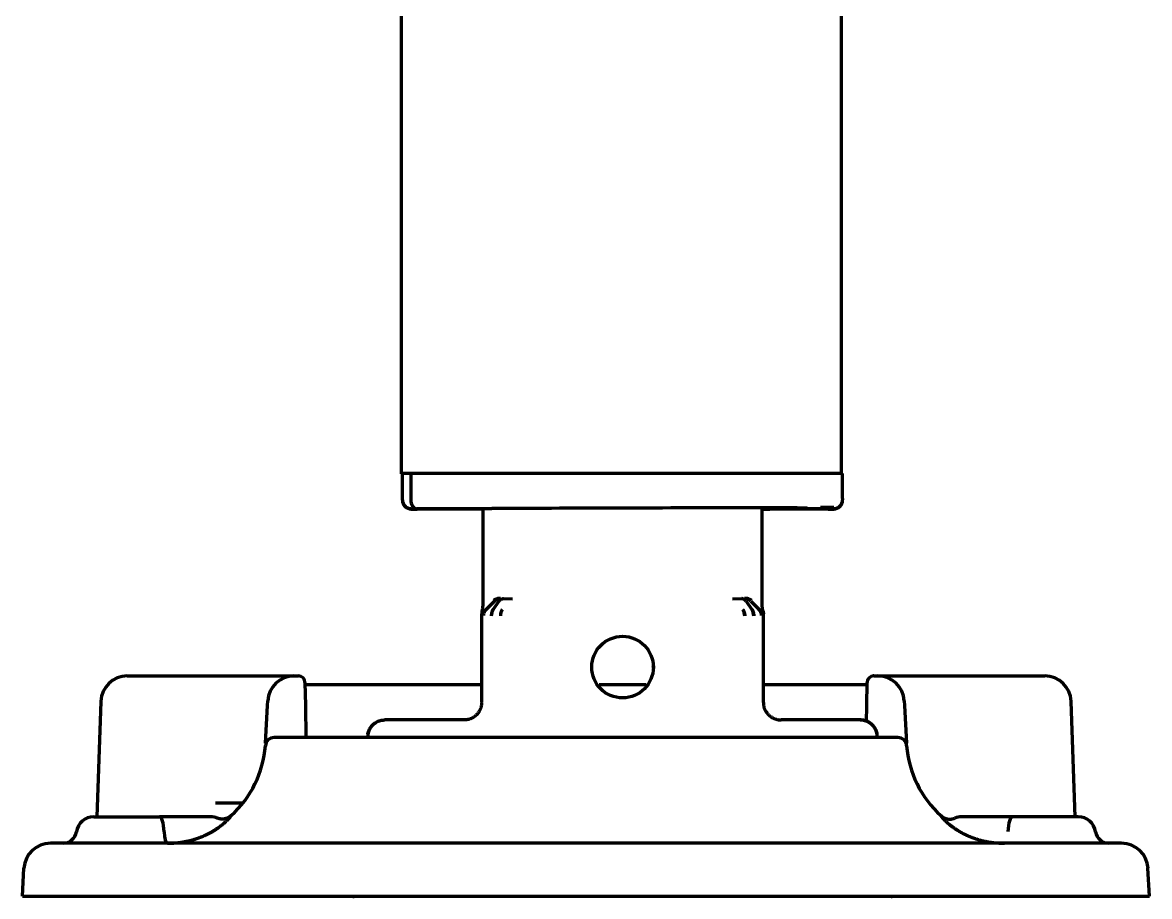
# Model space of a CAD drawing. Header units: inches. Extents: x 904 to 7172, y 213 to 5528.
# Drawn here: x 6207.6 to 6335.6, y 1858.2 to 1957.4 of the extents above; entities that cross this region are included whole.
import ezdxf

# ---------------------------------------------------------------- set-up
doc = ezdxf.new("R2010")
doc.units = ezdxf.units.IN

msp = doc.modelspace()

# ---------------------------------------------------------------- linework, layer by layer
at = {"linetype": 'Continuous', "lineweight": 70}
for p, q in [((6300.64, 2036.72), (6300.64, 1906.22)), ((6250.64, 1983.25), (6250.64, 1906.22)), ((6250.64, 1906.22), (6250.64, 1906.17)), ((6252.44, 1906.22), (6250.64, 1906.22)), ((6250.64, 1906.17), (6250.79, 1906.17)), ((6250.79, 1903.23), (6250.79, 1906.22)), ((6251.75, 1906.22), (6251.75, 1903.22)), ((6251.75, 1906.22), (6251.75, 1903.22)), ((6298.84, 1906.22), (6252.44, 1906.22)), ((6300.64, 1906.22), (6298.84, 1906.22)), ((6300.79, 1906.22), (6300.64, 1906.22)), ((6300.79, 1903.37), (6300.79, 1906.22)), ((6300.79, 1903.37), (6300.79, 1903.23)), ((6250.79, 1903.18), (6250.79, 1903.23)), ((6252.22, 1902.22), (6252.45, 1902.22)), ((6252.22, 1902.17), (6252.45, 1902.17)), ((6260.94, 1902.22), (6252.45, 1902.22)), ((6260.94, 1902.22), (6252.45, 1902.22)), ((6259.91, 1902.17), (6252.45, 1902.17)), ((6259.91, 1902.17), (6252.45, 1902.17)), ((6259.91, 1902.22), (6259.91, 1891.14)), ((6291.66, 1891.14), (6291.66, 1902.31)), ((6299.12, 1902.22), (6291.66, 1902.22)), ((6299.12, 1902.22), (6291.66, 1902.22)), ((6299.12, 1902.17), (6291.66, 1902.17)), ((6299.12, 1902.17), (6291.66, 1902.17)), ((6299.13, 1902.22), (6299.36, 1902.22)), ((6299.13, 1902.17), (6299.36, 1902.17)), ((6262.25, 1892), (6263.28, 1891.98)), ((6288.29, 1891.98), (6289.33, 1892)), ((6261.23, 1891.72), (6260.29, 1890.78)), ((6261.75, 1891.7), (6261.08, 1890.76)), ((6261.09, 1890.76), (6261.08, 1890.76)), ((6289.83, 1891.7), (6290.49, 1890.76)), ((6290.35, 1891.72), (6291.29, 1890.78)), ((6290.49, 1890.76), (6290.49, 1890.76)), ((6259.79, 1880.22), (6259.79, 1890.28)), ((6291.79, 1880.22), (6291.79, 1890.28)), ((6272.29, 1884.17), (6272.29, 1884.27)), ((6219.54, 1883.22), (6225.03, 1883.22)), ((6225.03, 1883.22), (6232.49, 1883.22)), ((6232.49, 1883.22), (6238.49, 1883.22)), ((6238.49, 1883.22), (6238.93, 1883.22)), ((6238.93, 1883.22), (6238.97, 1883.22)), ((6304.34, 1883.22), (6304.31, 1883.22)), ((6304.34, 1883.22), (6304.79, 1883.22)), ((6304.79, 1883.22), (6310.79, 1883.22)), ((6310.79, 1883.22), (6318.24, 1883.22)), ((6318.24, 1883.22), (6323.74, 1883.22)), ((6239.72, 1882.48), (6239.76, 1879.85)), ((6259.79, 1882.22), (6239.72, 1882.22)), ((6278.46, 1882.22), (6273.12, 1882.22)), ((6303.56, 1882.22), (6291.79, 1882.22)), ((6303.52, 1879.85), (6303.56, 1882.48)), ((6216.54, 1880.33), (6216.08, 1867.22)), ((6235.46, 1879.88), (6235.49, 1880.38)), ((6307.79, 1880.38), (6307.81, 1879.88)), ((6327.2, 1867.22), (6326.74, 1880.33)), ((6235.24, 1875.59), (6235.46, 1879.88)), ((6239.76, 1879.85), (6239.82, 1876.22)), ((6303.48, 1877.98), (6303.52, 1879.85)), ((6307.81, 1879.88), (6308.04, 1875.59)), ((6257.79, 1878.22), (6248.8, 1878.22)), ((6302.77, 1878.22), (6293.79, 1878.22)), ((6307.06, 1876.22), (6236.22, 1876.22)), ((6231.64, 1868.77), (6229.54, 1868.77)), ((6232.66, 1868.77), (6231.64, 1868.77)), ((6215.73, 1867.22), (6223.19, 1867.22)), ((6327.54, 1867.22), (6320.08, 1867.22)), ((6332.48, 1864.22), (6210.8, 1864.22)), ((6207.64, 1858.22), (6207.8, 1861.38)), ((6335.64, 1858.22), (6335.47, 1861.38)), ((6207.64, 1858.22), (6335.64, 1858.22)), ((6248.62, 1858.17), (6245.29, 1858.17)), ((6250.61, 1858.17), (6250.02, 1858.17)), ((6252.74, 1858.17), (6252.39, 1858.17)), ((6256.8, 1858.17), (6254.14, 1858.17)), ((6261.26, 1858.17), (6257.34, 1858.17)), ((6288.41, 1858.17), (6263.28, 1858.17)), ((6293.41, 1858.17), (6290.62, 1858.17)), ((6298.95, 1858.17), (6294.72, 1858.17)), ((6306.29, 1858.17), (6302.84, 1858.17))]:
    msp.add_line(p, q, dxfattribs=at)
msp.add_circle((6275.79, 1884.22), 3.5, dxfattribs=at)
for centre, radius, start, end in [((6275.79, 1884.17), 3.5, 359.5444, 3.5719), ((6219.54, 1880.22), 3, 90, 178), ((6238.49, 1880.22), 3, 90, 177), ((6238.97, 1882.47), 0.75, 1, 90), ((6304.31, 1882.47), 0.75, 90, 179), ((6304.79, 1880.22), 3, 3, 90), ((6323.74, 1880.22), 3, 2, 90), ((6223.26, 1876.22), 12, 312.3399, 355.5883), ((6236.22, 1875.22), 1, 90, 175.5883), ((6307.06, 1875.22), 1, 4.4117, 90), ((6320.02, 1876.22), 12, 184.4117, 227.6601), ((6215.73, 1865.22), 2, 90, 171.7868), ((6327.54, 1865.22), 2, 8.2132, 90), ((6212.27, 1865.72), 1.5, 270, 351.7868), ((6331.01, 1865.72), 1.5, 188.2132, 270), ((6210.8, 1861.22), 3, 90, 177), ((6332.48, 1861.22), 3, 3, 90), ((6245.29, 1858.67), 0.5, 244.1573, 270), ((6306.29, 1858.67), 0.5, 270, 295.8427)]:
    msp.add_arc(centre, radius, start, end, dxfattribs=at)
for centre, major_axis, ratio, start_param, end_param in [((6251.79, 1903.23), (-1, 0), 0.999995, 0, 1.567711), ((6251.79, 1903.18), (-1, 0), 0.999995, 0, 1.567711), ((6252.45, 1903.22), (0, 1), 0.707107, 1.570796, 3.141593), ((6252.45, 1903.22), (0, 1), 0.707107, 1.570796, 3.141593), ((6253.29, 1902.22), (-1.5, 0), 0.003085, 0.00001, 0.785408), ((6253.29, 1902.17), (-1.5, 0), 0.003085, 0.00001, 0.785408), ((6252.45, 1903.17), (0, 1), 0.707107, 2.819678, 3.141593), ((6252.45, 1903.17), (0, 1), 0.707107, 2.819678, 3.141593), ((6275.79, 1902.22), (21, 0.06), 0.003085, 5.569494, 8.63937), ((6275.79, 1902.17), (21, 0.06), 0.003085, 5.569494, 6.074996), ((6298.29, 1902.36), (1.5, 0), 0.003085, 6.283176, 7.853972), ((6298.29, 1902.22), (1.5, 0), 0.003085, 5.497778, 6.283176), ((6298.29, 1902.17), (1.5, 0), 0.003085, 5.497778, 6.283176), ((6299.79, 1903.23), (-1, 0), 0.999995, 1.573882, 3.141593), ((6299.79, 1903.18), (-1, 0), 0.999995, 1.573882, 3.141593), ((6261.94, 1891.01), (-0.707, -0.707), 0.999695, 3.927142, 4.71239), ((6261.58, 1890.06), (-0.017, -1), 0.707053, 3.945502, 4.724738), ((6262.62, 1890.04), (-0.01, -1), 0.707088, 3.940402, 4.719667), ((6288.96, 1890.04), (0.01, -1), 0.707088, 1.563519, 2.342782), ((6289.99, 1890.06), (0.017, -1), 0.707053, 1.558447, 2.337683), ((6290.58, 1890.07), (0.508, -0.861), 0.999795, 1.037568, 1.82282), ((6248.8, 1876.22), (1.41, 1.41), 0.999695, 0.78555, 2.356042), ((6302.77, 1876.22), (-1.41, 1.41), 0.999695, 3.927143, 5.497635), ((6223.19, 1865.22), (0, -2), 0.263465, 1.714146, 3.141593), ((6229, 1865.22), (0, -2), 1, 2.752772, 3.14159), ((6314.28, 1865.22), (0, 2), 1, 0, 0.388814), ((6320.08, 1865.22), (0, -2), 0.263455, 3.141593, 4.569043), ((6224.11, 1865.72), (0, 1.5), 0.263454, 1.714146, 3.141591)]:
    msp.add_ellipse(centre, major_axis=major_axis, ratio=ratio, start_param=start_param, end_param=end_param, dxfattribs=at)
for points, knots in [([(6261.93, 1892.03), (6261.85, 1892.03), (6261.77, 1892.03), (6261.63, 1892.01), (6261.56, 1891.99), (6261.47, 1891.96), (6261.44, 1891.95), (6261.38, 1891.93), (6261.35, 1891.91), (6261.29, 1891.88), (6261.26, 1891.87), (6261.21, 1891.83), (6261.18, 1891.81), (6261.16, 1891.79)], [0, 0, 0, 0, 0.25, 0.25, 0.5, 0.5, 0.625, 0.625, 0.75, 0.75, 0.875, 0.875, 1, 1, 1, 1]), ([(6261.75, 1891.7), (6261.78, 1891.75), (6261.82, 1891.79), (6261.87, 1891.84), (6261.88, 1891.85), (6261.9, 1891.86), (6261.91, 1891.87), (6261.94, 1891.89), (6261.96, 1891.91), (6262.02, 1891.95), (6262.07, 1891.96), (6262.12, 1891.98), (6262.14, 1891.99), (6262.15, 1891.99), (6262.16, 1891.99), (6262.16, 1891.99), (6262.17, 1891.99), (6262.17, 1891.99), (6262.2, 1892), (6262.22, 1892), (6262.25, 1892)], [0, 0, 0, 0, 0.25, 0.25, 0.3125, 0.3125, 0.375, 0.375, 0.5, 0.5, 0.75, 0.75, 0.8125, 0.828125, 0.828125, 0.84375, 0.84375, 0.875, 0.875, 1, 1, 1, 1]), ([(6289.83, 1891.7), (6289.79, 1891.75), (6289.76, 1891.79), (6289.7, 1891.84), (6289.68, 1891.86), (6289.65, 1891.89), (6289.64, 1891.89), (6289.62, 1891.91), (6289.61, 1891.91), (6289.56, 1891.95), (6289.51, 1891.96), (6289.46, 1891.98), (6289.44, 1891.99), (6289.43, 1891.99), (6289.42, 1891.99), (6289.42, 1891.99), (6289.41, 1891.99), (6289.4, 1891.99), (6289.38, 1892), (6289.35, 1892), (6289.33, 1892)], [0, 0, 0, 0, 0.25, 0.25, 0.375, 0.375, 0.4375, 0.4375, 0.5, 0.5, 0.75, 0.75, 0.8125, 0.828125, 0.828125, 0.84375, 0.84375, 0.875, 0.875, 1, 1, 1, 1]), ([(6290.35, 1891.72), (6290.3, 1891.77), (6290.2, 1891.85), (6290.08, 1891.91), (6289.96, 1891.96), (6289.9, 1891.98), (6289.82, 1892), (6289.79, 1892), (6289.77, 1892), (6289.75, 1892.01), (6289.74, 1892.01), (6289.7, 1892.01), (6289.67, 1892.01), (6289.64, 1892.01)], [0, 0, 0, 0, 0.25, 0.5, 0.5, 0.75, 0.75, 0.8125, 0.84375, 0.84375, 0.875, 0.875, 1, 1, 1, 1]), ([(6290.42, 1891.79), (6290.37, 1891.83), (6290.32, 1891.87), (6290.2, 1891.93), (6290.14, 1891.95), (6290.02, 1891.99), (6289.95, 1892.01), (6289.81, 1892.03), (6289.73, 1892.03), (6289.65, 1892.03)], [0, 0, 0, 0, 0.25, 0.25, 0.5, 0.5, 0.75, 0.75, 1, 1, 1, 1]), ([(6259.83, 1890.57), (6259.83, 1890.57), (6259.83, 1890.57), (6259.82, 1890.54), (6259.81, 1890.5), (6259.8, 1890.43), (6259.79, 1890.35), (6259.79, 1890.31), (6259.79, 1890.28)], [0, 0, 0, 0, 0.000031, 0.000031, 0.250024, 0.500016, 0.750008, 1, 1, 1, 1]), ([(6259.83, 1890.57), (6259.86, 1890.66), (6259.88, 1890.75), (6259.9, 1890.9), (6259.91, 1890.97), (6259.91, 1891.05), (6259.91, 1891.09), (6259.91, 1891.11), (6259.91, 1891.12), (6259.91, 1891.13), (6259.91, 1891.13), (6259.91, 1891.14)], [0, 0, 0, 0, 0.5, 0.5, 0.75, 0.875, 0.9375, 0.9375, 0.96875, 0.96875, 1, 1, 1, 1]), ([(6260.29, 1890.78), (6260.24, 1890.73), (6260.2, 1890.68), (6260.13, 1890.57), (6260.1, 1890.51), (6260.05, 1890.39), (6260.03, 1890.33), (6260, 1890.2), (6260, 1890.14), (6260, 1890.07)], [0, 0, 0, 0, 0.25, 0.25, 0.5, 0.5, 0.75, 0.75, 1, 1, 1, 1]), ([(6262.12, 1890.74), (6262.12, 1890.74), (6262.12, 1890.74), (6262.1, 1890.72), (6262.07, 1890.67), (6262.03, 1890.59), (6261.99, 1890.51), (6261.96, 1890.42), (6261.94, 1890.33), (6261.92, 1890.23), (6261.91, 1890.14), (6261.91, 1890.07), (6261.91, 1890.04)], [0, 0, 0, 0, 0.00004, 0.00004, 0.125035, 0.25003, 0.375025, 0.50002, 0.625015, 0.75001, 0.875005, 1, 1, 1, 1]), ([(6289.46, 1890.74), (6289.46, 1890.74), (6289.46, 1890.74), (6289.48, 1890.72), (6289.51, 1890.67), (6289.55, 1890.59), (6289.58, 1890.51), (6289.61, 1890.42), (6289.64, 1890.33), (6289.66, 1890.23), (6289.67, 1890.14), (6289.67, 1890.07), (6289.67, 1890.04)], [0, 0, 0, 0, 0.000028, 0.000028, 0.125025, 0.250021, 0.375018, 0.500014, 0.625011, 0.750007, 0.875004, 1, 1, 1, 1]), ([(6291.29, 1890.78), (6291.33, 1890.73), (6291.37, 1890.68), (6291.43, 1890.6), (6291.45, 1890.57), (6291.48, 1890.51), (6291.49, 1890.48), (6291.53, 1890.39), (6291.55, 1890.33), (6291.57, 1890.24), (6291.57, 1890.2), (6291.57, 1890.16), (6291.58, 1890.15), (6291.58, 1890.14), (6291.58, 1890.13), (6291.58, 1890.1), (6291.58, 1890.09), (6291.58, 1890.07)], [0, 0, 0, 0, 0.25, 0.25, 0.375, 0.375, 0.5, 0.5, 0.75, 0.75, 0.875, 0.875, 0.90625, 0.90625, 0.9375, 0.9375, 1, 1, 1, 1]), ([(6291.75, 1890.57), (6291.72, 1890.66), (6291.7, 1890.75), (6291.68, 1890.9), (6291.67, 1890.97), (6291.67, 1891.05), (6291.66, 1891.09), (6291.66, 1891.11), (6291.66, 1891.12), (6291.66, 1891.13), (6291.66, 1891.13), (6291.66, 1891.14)], [0, 0, 0, 0, 0.5, 0.5, 0.75, 0.875, 0.9375, 0.9375, 0.96875, 0.96875, 1, 1, 1, 1]), ([(6291.75, 1890.57), (6291.75, 1890.57), (6291.75, 1890.57), (6291.75, 1890.54), (6291.77, 1890.5), (6291.78, 1890.43), (6291.79, 1890.35), (6291.79, 1890.31), (6291.79, 1890.28)], [0, 0, 0, 0, 0.000031, 0.000031, 0.250024, 0.500016, 0.750008, 1, 1, 1, 1]), ([(6246.85, 1876.65), (6246.86, 1876.7), (6246.87, 1876.75), (6246.9, 1876.83), (6246.91, 1876.86), (6246.93, 1876.93), (6246.94, 1876.96), (6247.01, 1877.11), (6247.07, 1877.22), (6247.18, 1877.39), (6247.21, 1877.44), (6247.28, 1877.51), (6247.3, 1877.54), (6247.34, 1877.59), (6247.36, 1877.61), (6247.48, 1877.73), (6247.58, 1877.81), (6247.72, 1877.9), (6247.74, 1877.92), (6247.79, 1877.94), (6247.8, 1877.95), (6247.83, 1877.97), (6247.9, 1878.01), (6247.98, 1878.04), (6248.16, 1878.12), (6248.28, 1878.16), (6248.44, 1878.19), (6248.48, 1878.19), (6248.54, 1878.2), (6248.57, 1878.21), (6248.67, 1878.22), (6248.74, 1878.22), (6248.8, 1878.22)], [0, 0, 0, 0, 0.056381, 0.056381, 0.092674, 0.092674, 0.128967, 0.128967, 0.274139, 0.274139, 0.346725, 0.346725, 0.383018, 0.383018, 0.419312, 0.419312, 0.564484, 0.564484, 0.600777, 0.600777, 0.618923, 0.618923, 0.63707, 0.709656, 0.709656, 0.854828, 0.854828, 0.891121, 0.891121, 0.927414, 0.927414, 1, 1, 1, 1]), ([(6304.71, 1876.71), (6304.71, 1876.74), (6304.7, 1876.77), (6304.68, 1876.83), (6304.67, 1876.86), (6304.65, 1876.93), (6304.63, 1876.96), (6304.57, 1877.11), (6304.51, 1877.22), (6304.4, 1877.39), (6304.36, 1877.44), (6304.3, 1877.51), (6304.28, 1877.54), (6304.23, 1877.59), (6304.21, 1877.61), (6304.1, 1877.73), (6304, 1877.81), (6303.86, 1877.9), (6303.83, 1877.92), (6303.79, 1877.94), (6303.78, 1877.95), (6303.75, 1877.97), (6303.68, 1878.01), (6303.6, 1878.04), (6303.42, 1878.12), (6303.3, 1878.16), (6303.13, 1878.19), (6303.1, 1878.19), (6303.04, 1878.2), (6303, 1878.21), (6302.91, 1878.22), (6302.84, 1878.22), (6302.77, 1878.22)], [0, 0, 0, 0, 0.035877, 0.035877, 0.072958, 0.072958, 0.11004, 0.11004, 0.258367, 0.258367, 0.33253, 0.33253, 0.369612, 0.369612, 0.406693, 0.406693, 0.55502, 0.55502, 0.592102, 0.592102, 0.610642, 0.610642, 0.629183, 0.703347, 0.703347, 0.851673, 0.851673, 0.888755, 0.888755, 0.925837, 0.925837, 1, 1, 1, 1]), ([(6227.42, 1867.22), (6227.09, 1867.22), (6226.76, 1867.22), (6226.26, 1867.22), (6226.09, 1867.22), (6225.75, 1867.22), (6225.58, 1867.22), (6225.23, 1867.22), (6225.06, 1867.22), (6224.79, 1867.22), (6224.7, 1867.22), (6224.52, 1867.22), (6224.43, 1867.22), (6224.15, 1867.22), (6223.96, 1867.22), (6223.58, 1867.22), (6223.39, 1867.22), (6223.19, 1867.22)], [0, 0, 0, 0, 0.25, 0.25, 0.375, 0.375, 0.5, 0.5, 0.625, 0.625, 0.6875, 0.6875, 0.75, 0.75, 0.875, 0.875, 1, 1, 1, 1]), ([(6229, 1867.22), (6229, 1867.22), (6228.99, 1867.22), (6228.96, 1867.22), (6228.93, 1867.22), (6228.87, 1867.22), (6228.83, 1867.22), (6228.76, 1867.22), (6228.73, 1867.22), (6228.69, 1867.22), (6228.67, 1867.22), (6228.64, 1867.22), (6228.62, 1867.22), (6228.54, 1867.22), (6228.47, 1867.22), (6228.3, 1867.22), (6228.21, 1867.22), (6228.09, 1867.22), (6228.06, 1867.22), (6228.01, 1867.22), (6227.98, 1867.22), (6227.9, 1867.22), (6227.84, 1867.22), (6227.67, 1867.22), (6227.55, 1867.22), (6227.42, 1867.22)], [0, 0, 0, 0, 0.120168, 0.120168, 0.245859, 0.245859, 0.371549, 0.371549, 0.434394, 0.434394, 0.465816, 0.465816, 0.497239, 0.497239, 0.622929, 0.622929, 0.74862, 0.74862, 0.780042, 0.780042, 0.811465, 0.811465, 0.87431, 0.87431, 1, 1, 1, 1]), ([(6229.85, 1865.97), (6229.86, 1865.97), (6229.87, 1865.98), (6229.9, 1866), (6229.92, 1866.01), (6229.94, 1866.03), (6229.96, 1866.04), (6229.98, 1866.06), (6230, 1866.07), (6230.02, 1866.09), (6230.04, 1866.1), (6230.06, 1866.12), (6230.08, 1866.13), (6230.1, 1866.15), (6230.12, 1866.16), (6230.14, 1866.18), (6230.16, 1866.19), (6230.18, 1866.21), (6230.2, 1866.22), (6230.22, 1866.24), (6230.24, 1866.25), (6230.26, 1866.27), (6230.28, 1866.28), (6230.3, 1866.3), (6230.32, 1866.31), (6230.34, 1866.33), (6230.36, 1866.35), (6230.37, 1866.36), (6230.39, 1866.38), (6230.41, 1866.39), (6230.43, 1866.4), (6230.44, 1866.42), (6230.46, 1866.43), (6230.48, 1866.45), (6230.5, 1866.46), (6230.51, 1866.48), (6230.57, 1866.53), (6230.67, 1866.62), (6230.79, 1866.74), (6230.9, 1866.84), (6231, 1866.94), (6231.08, 1867.03), (6231.15, 1867.12), (6231.21, 1867.19), (6231.24, 1867.23), (6231.26, 1867.25), (6231.27, 1867.27), (6231.28, 1867.28), (6231.29, 1867.29), (6231.3, 1867.3), (6231.31, 1867.31), (6231.31, 1867.32), (6231.32, 1867.33), (6231.32, 1867.33), (6231.33, 1867.34), (6231.33, 1867.34), (6231.33, 1867.35), (6231.34, 1867.35), (6231.34, 1867.35), (6231.34, 1867.35), (6231.34, 1867.35), (6231.34, 1867.35)], [0, 0, 0, 0, 0.005981, 0.011979, 0.017993, 0.024024, 0.030072, 0.036136, 0.042216, 0.048312, 0.054424, 0.060552, 0.066696, 0.072855, 0.07903, 0.085221, 0.091427, 0.097648, 0.103885, 0.110137, 0.116404, 0.122686, 0.128984, 0.135296, 0.141623, 0.147964, 0.154321, 0.160692, 0.167078, 0.173478, 0.179893, 0.186322, 0.192766, 0.199223, 0.205695, 0.212182, 0.218682, 0.277307, 0.334296, 0.389687, 0.443531, 0.513013, 0.578894, 0.641314, 0.700366, 0.720227, 0.739948, 0.759533, 0.778983, 0.798302, 0.817491, 0.83655, 0.855481, 0.874285, 0.892964, 0.911522, 0.92996, 0.94828, 0.966483, 0.984571, 1, 1, 1, 1]), ([(6311.94, 1867.35), (6311.99, 1867.3), (6312.05, 1867.26), (6312.17, 1867.17), (6312.24, 1867.14), (6312.37, 1867.07), (6312.44, 1867.05), (6312.58, 1867), (6312.66, 1866.99), (6312.8, 1866.97), (6312.87, 1866.96), (6313.01, 1866.96), (6313.08, 1866.96), (6313.21, 1866.98), (6313.28, 1867), (6313.4, 1867.03), (6313.46, 1867.05), (6313.52, 1867.07)], [0, 0, 0, 0, 0.125, 0.125, 0.25, 0.25, 0.375, 0.375, 0.5, 0.5, 0.625, 0.625, 0.75, 0.75, 0.875, 0.875, 1, 1, 1, 1]), ([(6311.94, 1867.35), (6311.94, 1867.35), (6311.94, 1867.35), (6311.94, 1867.35), (6311.94, 1867.35), (6311.94, 1867.35), (6311.94, 1867.35), (6311.94, 1867.34), (6311.95, 1867.34), (6311.95, 1867.34), (6311.95, 1867.34), (6311.95, 1867.34), (6311.95, 1867.33), (6311.96, 1867.33), (6311.96, 1867.33), (6311.96, 1867.32), (6311.97, 1867.31), (6311.99, 1867.29), (6312, 1867.26), (6312.03, 1867.23), (6312.07, 1867.19), (6312.12, 1867.12), (6312.2, 1867.03), (6312.28, 1866.94), (6312.38, 1866.84), (6312.48, 1866.74), (6312.6, 1866.62), (6312.71, 1866.53), (6312.78, 1866.46), (6312.82, 1866.43), (6312.85, 1866.4), (6312.89, 1866.37), (6312.93, 1866.34), (6312.97, 1866.31), (6313, 1866.28), (6313.04, 1866.25), (6313.08, 1866.22), (6313.12, 1866.18), (6313.17, 1866.15), (6313.21, 1866.12), (6313.25, 1866.09), (6313.29, 1866.06), (6313.34, 1866.03), (6313.38, 1866), (6313.41, 1865.98), (6313.42, 1865.97)], [0, 0, 0, 0, 0.029105, 0.038847, 0.048609, 0.058391, 0.068194, 0.078018, 0.087864, 0.09773, 0.107619, 0.117529, 0.127462, 0.137417, 0.147396, 0.157398, 0.192275, 0.227923, 0.264352, 0.301579, 0.36045, 0.422688, 0.488383, 0.557676, 0.611378, 0.666619, 0.723453, 0.781915, 0.795247, 0.808519, 0.821731, 0.834881, 0.84797, 0.860996, 0.87396, 0.886861, 0.899697, 0.912469, 0.925176, 0.937816, 0.95039, 0.962897, 0.975334, 0.987703, 1, 1, 1, 1]), ([(6315.86, 1867.22), (6315.83, 1867.22), (6315.8, 1867.22), (6315.73, 1867.22), (6315.64, 1867.22), (6315.55, 1867.22), (6315.38, 1867.22), (6315.27, 1867.22), (6315.12, 1867.22), (6315.07, 1867.22), (6315, 1867.22), (6314.98, 1867.22), (6314.94, 1867.22), (6314.83, 1867.22), (6314.74, 1867.22), (6314.64, 1867.22), (6314.61, 1867.22), (6314.56, 1867.22), (6314.55, 1867.22), (6314.52, 1867.22), (6314.51, 1867.22), (6314.45, 1867.22), (6314.41, 1867.22), (6314.34, 1867.22), (6314.32, 1867.22), (6314.29, 1867.22), (6314.28, 1867.22), (6314.28, 1867.22)], [0, 0, 0, 0, 0.031409, 0.031409, 0.062818, 0.125636, 0.125636, 0.251273, 0.251273, 0.314091, 0.314091, 0.3455, 0.3455, 0.376909, 0.502546, 0.502546, 0.565364, 0.565364, 0.596773, 0.596773, 0.628182, 0.628182, 0.753819, 0.753819, 0.879455, 0.879455, 1, 1, 1, 1]), ([(6320.08, 1867.22), (6319.89, 1867.22), (6319.69, 1867.22), (6319.41, 1867.22), (6319.31, 1867.22), (6319.13, 1867.22), (6319.03, 1867.22), (6318.57, 1867.22), (6318.22, 1867.22), (6317.78, 1867.22), (6317.7, 1867.22), (6317.53, 1867.22), (6317.44, 1867.22), (6317.19, 1867.22), (6317.02, 1867.22), (6316.52, 1867.22), (6316.19, 1867.22), (6315.86, 1867.22)], [0, 0, 0, 0, 0.125, 0.125, 0.1875, 0.1875, 0.25, 0.25, 0.5, 0.5, 0.5625, 0.5625, 0.625, 0.625, 0.75, 0.75, 1, 1, 1, 1]), ([(6224.11, 1864.22), (6224.12, 1864.22), (6224.15, 1864.22), (6224.19, 1864.22), (6224.24, 1864.22), (6224.28, 1864.22), (6224.33, 1864.22), (6224.37, 1864.22), (6224.41, 1864.23), (6224.46, 1864.23), (6224.5, 1864.23), (6224.54, 1864.23), (6224.59, 1864.23), (6224.63, 1864.23), (6224.67, 1864.24), (6224.72, 1864.24), (6224.76, 1864.24), (6224.81, 1864.24), (6224.85, 1864.25), (6224.89, 1864.25), (6224.94, 1864.25), (6224.98, 1864.26), (6225.02, 1864.26), (6225.07, 1864.26), (6225.11, 1864.27), (6225.15, 1864.27), (6225.2, 1864.28), (6225.24, 1864.28), (6225.28, 1864.28), (6225.33, 1864.29), (6225.37, 1864.29), (6225.41, 1864.3), (6225.46, 1864.3), (6225.5, 1864.31), (6225.54, 1864.32), (6225.58, 1864.32), (6225.63, 1864.33), (6225.67, 1864.33), (6225.71, 1864.34), (6225.76, 1864.35), (6225.8, 1864.35), (6225.84, 1864.36), (6225.88, 1864.37), (6225.93, 1864.37), (6225.97, 1864.38), (6226.01, 1864.39), (6226.05, 1864.4), (6226.1, 1864.4), (6226.14, 1864.41), (6226.18, 1864.42), (6226.22, 1864.43), (6226.26, 1864.44), (6226.31, 1864.45), (6226.35, 1864.46), (6226.39, 1864.46), (6226.43, 1864.47), (6226.47, 1864.48), (6226.52, 1864.49), (6226.56, 1864.5), (6226.6, 1864.51), (6226.64, 1864.52), (6226.68, 1864.53), (6226.72, 1864.54), (6226.76, 1864.55), (6226.8, 1864.56), (6226.84, 1864.57), (6226.89, 1864.59), (6226.93, 1864.6), (6226.97, 1864.61), (6227.01, 1864.62), (6227.05, 1864.63), (6227.09, 1864.64), (6227.13, 1864.66), (6227.17, 1864.67), (6227.21, 1864.68), (6227.25, 1864.69), (6227.3, 1864.71), (6227.37, 1864.73), (6227.44, 1864.76), (6227.52, 1864.78), (6227.6, 1864.81), (6227.68, 1864.84), (6227.76, 1864.87), (6227.83, 1864.9), (6227.91, 1864.93), (6227.99, 1864.96), (6228.06, 1864.99), (6228.14, 1865.02), (6228.21, 1865.05), (6228.29, 1865.09), (6228.36, 1865.12), (6228.44, 1865.15), (6228.51, 1865.19), (6228.59, 1865.23), (6228.66, 1865.26), (6228.74, 1865.3), (6228.81, 1865.34), (6228.88, 1865.37), (6228.95, 1865.41), (6229.03, 1865.45), (6229.1, 1865.49), (6229.17, 1865.53), (6229.24, 1865.57), (6229.31, 1865.62), (6229.38, 1865.66), (6229.45, 1865.7), (6229.52, 1865.74), (6229.59, 1865.79), (6229.65, 1865.83), (6229.72, 1865.88), (6229.79, 1865.92), (6229.83, 1865.95), (6229.85, 1865.97)], [0, 0, 0, 0, 0.006366, 0.012739, 0.019119, 0.025506, 0.031899, 0.0383, 0.044708, 0.051122, 0.057542, 0.06397, 0.070404, 0.076844, 0.083291, 0.089744, 0.096204, 0.10267, 0.109142, 0.115621, 0.122106, 0.128598, 0.135096, 0.1416, 0.14811, 0.154627, 0.16115, 0.167679, 0.174215, 0.180756, 0.187304, 0.193857, 0.200417, 0.206983, 0.213555, 0.220133, 0.226717, 0.233307, 0.239902, 0.246504, 0.253112, 0.259725, 0.266344, 0.272969, 0.2796, 0.286236, 0.292878, 0.299525, 0.306178, 0.312837, 0.319501, 0.326171, 0.332846, 0.339527, 0.346213, 0.352904, 0.359602, 0.366304, 0.373012, 0.379725, 0.386443, 0.393167, 0.399896, 0.40663, 0.413369, 0.420114, 0.426863, 0.433618, 0.440378, 0.447143, 0.453913, 0.460688, 0.467469, 0.474254, 0.481044, 0.487839, 0.494639, 0.508034, 0.521492, 0.535014, 0.5486, 0.562249, 0.575962, 0.589737, 0.603575, 0.617475, 0.631436, 0.64546, 0.659546, 0.673693, 0.687901, 0.70217, 0.7165, 0.73089, 0.74534, 0.75985, 0.774421, 0.78905, 0.80374, 0.818488, 0.833295, 0.84816, 0.863085, 0.878067, 0.893108, 0.908207, 0.923363, 0.938576, 0.953847, 0.969175, 0.984559, 1, 1, 1, 1]), ([(6313.42, 1865.97), (6313.44, 1865.96), (6313.46, 1865.94), (6313.49, 1865.92), (6313.53, 1865.9), (6313.56, 1865.87), (6313.59, 1865.85), (6313.63, 1865.83), (6313.66, 1865.81), (6313.7, 1865.78), (6313.73, 1865.76), (6313.77, 1865.74), (6313.8, 1865.72), (6313.84, 1865.69), (6313.87, 1865.67), (6313.91, 1865.65), (6313.94, 1865.63), (6313.98, 1865.61), (6314.02, 1865.59), (6314.05, 1865.57), (6314.09, 1865.54), (6314.12, 1865.52), (6314.16, 1865.5), (6314.2, 1865.48), (6314.23, 1865.46), (6314.27, 1865.44), (6314.31, 1865.42), (6314.34, 1865.4), (6314.38, 1865.38), (6314.42, 1865.36), (6314.46, 1865.34), (6314.49, 1865.32), (6314.53, 1865.3), (6314.57, 1865.29), (6314.61, 1865.27), (6314.64, 1865.25), (6314.68, 1865.23), (6314.72, 1865.21), (6314.76, 1865.19), (6314.79, 1865.17), (6314.83, 1865.16), (6314.87, 1865.14), (6314.91, 1865.12), (6314.95, 1865.1), (6314.99, 1865.09), (6315.02, 1865.07), (6315.06, 1865.05), (6315.1, 1865.04), (6315.14, 1865.02), (6315.18, 1865), (6315.22, 1864.99), (6315.26, 1864.97), (6315.3, 1864.95), (6315.34, 1864.94), (6315.37, 1864.92), (6315.41, 1864.91), (6315.45, 1864.89), (6315.49, 1864.88), (6315.53, 1864.86), (6315.57, 1864.85), (6315.61, 1864.83), (6315.65, 1864.82), (6315.69, 1864.81), (6315.73, 1864.79), (6315.77, 1864.78), (6315.81, 1864.76), (6315.85, 1864.75), (6316, 1864.7), (6316.25, 1864.62), (6316.63, 1864.52), (6317, 1864.44), (6317.29, 1864.38), (6317.48, 1864.35), (6317.56, 1864.34), (6317.65, 1864.33), (6317.74, 1864.32), (6317.82, 1864.3), (6317.91, 1864.29), (6318, 1864.28), (6318.09, 1864.27), (6318.18, 1864.27), (6318.27, 1864.26), (6318.36, 1864.25), (6318.45, 1864.25), (6318.54, 1864.24), (6318.63, 1864.23), (6318.72, 1864.23), (6318.81, 1864.23), (6318.9, 1864.22), (6318.99, 1864.22), (6319.08, 1864.22), (6319.14, 1864.22), (6319.17, 1864.22)], [0, 0, 0, 0, 0.007905, 0.015796, 0.023671, 0.031531, 0.039376, 0.047206, 0.055021, 0.06282, 0.070604, 0.078373, 0.086127, 0.093865, 0.101588, 0.109296, 0.116988, 0.124665, 0.132326, 0.139972, 0.147602, 0.155217, 0.162816, 0.170399, 0.177967, 0.185518, 0.193055, 0.200575, 0.20808, 0.215569, 0.223043, 0.2305, 0.237942, 0.245367, 0.252777, 0.26017, 0.267548, 0.27491, 0.282255, 0.289584, 0.296897, 0.304194, 0.311475, 0.31874, 0.325988, 0.333221, 0.340437, 0.347636, 0.354819, 0.361986, 0.369136, 0.37627, 0.383387, 0.390488, 0.397572, 0.404639, 0.41169, 0.418724, 0.425741, 0.432742, 0.439726, 0.446693, 0.453644, 0.460577, 0.467494, 0.474394, 0.481276, 0.488142, 0.550495, 0.612099, 0.672931, 0.732973, 0.746426, 0.759869, 0.773302, 0.786725, 0.800139, 0.813542, 0.826934, 0.840316, 0.853687, 0.867047, 0.880396, 0.893734, 0.907061, 0.920376, 0.93368, 0.946971, 0.960249, 0.973514, 0.986764, 1, 1, 1, 1])]:
    msp.add_open_spline(points, degree=3, knots=knots, dxfattribs=at)
for points in [[(6261.08, 1890.76), (6261.07, 1890.74), (6261.04, 1890.69), (6260.99, 1890.61), (6260.96, 1890.53), (6260.93, 1890.44), (6260.9, 1890.35), (6260.89, 1890.25), (6260.88, 1890.15), (6260.87, 1890.09), (6260.87, 1890.06)], [(6290.49, 1890.76), (6290.51, 1890.74), (6290.54, 1890.69), (6290.58, 1890.61), (6290.62, 1890.53), (6290.65, 1890.44), (6290.67, 1890.35), (6290.69, 1890.25), (6290.7, 1890.15), (6290.7, 1890.09), (6290.7, 1890.06)], [(6259.79, 1880.22), (6259.79, 1880.17), (6259.78, 1880.06), (6259.76, 1879.89), (6259.73, 1879.73), (6259.68, 1879.57), (6259.62, 1879.42), (6259.55, 1879.27), (6259.46, 1879.13), (6259.37, 1878.99), (6259.26, 1878.87), (6259.14, 1878.75), (6259.02, 1878.64), (6258.88, 1878.55), (6258.74, 1878.46), (6258.59, 1878.39), (6258.44, 1878.33), (6258.28, 1878.28), (6258.12, 1878.25), (6257.95, 1878.23), (6257.84, 1878.22), (6257.79, 1878.22)], [(6291.79, 1880.22), (6291.79, 1880.17), (6291.79, 1880.06), (6291.81, 1879.89), (6291.85, 1879.73), (6291.89, 1879.57), (6291.95, 1879.42), (6292.03, 1879.27), (6292.11, 1879.13), (6292.21, 1878.99), (6292.32, 1878.87), (6292.43, 1878.75), (6292.56, 1878.64), (6292.69, 1878.55), (6292.84, 1878.46), (6292.98, 1878.39), (6293.14, 1878.33), (6293.3, 1878.28), (6293.46, 1878.25), (6293.62, 1878.23), (6293.73, 1878.22), (6293.79, 1878.22)]]:
    msp.add_open_spline(points, degree=3, dxfattribs=at)
msp.add_rational_spline([(6231.34, 1867.35), (6230.88, 1866.94), (6230.29, 1866.85), (6229.76, 1867.07)], [1.01799767584, 0.964926598344, 1.02922647856, 1.21089731649], degree=3, dxfattribs=at)

doc.saveas('drawing.dxf')
